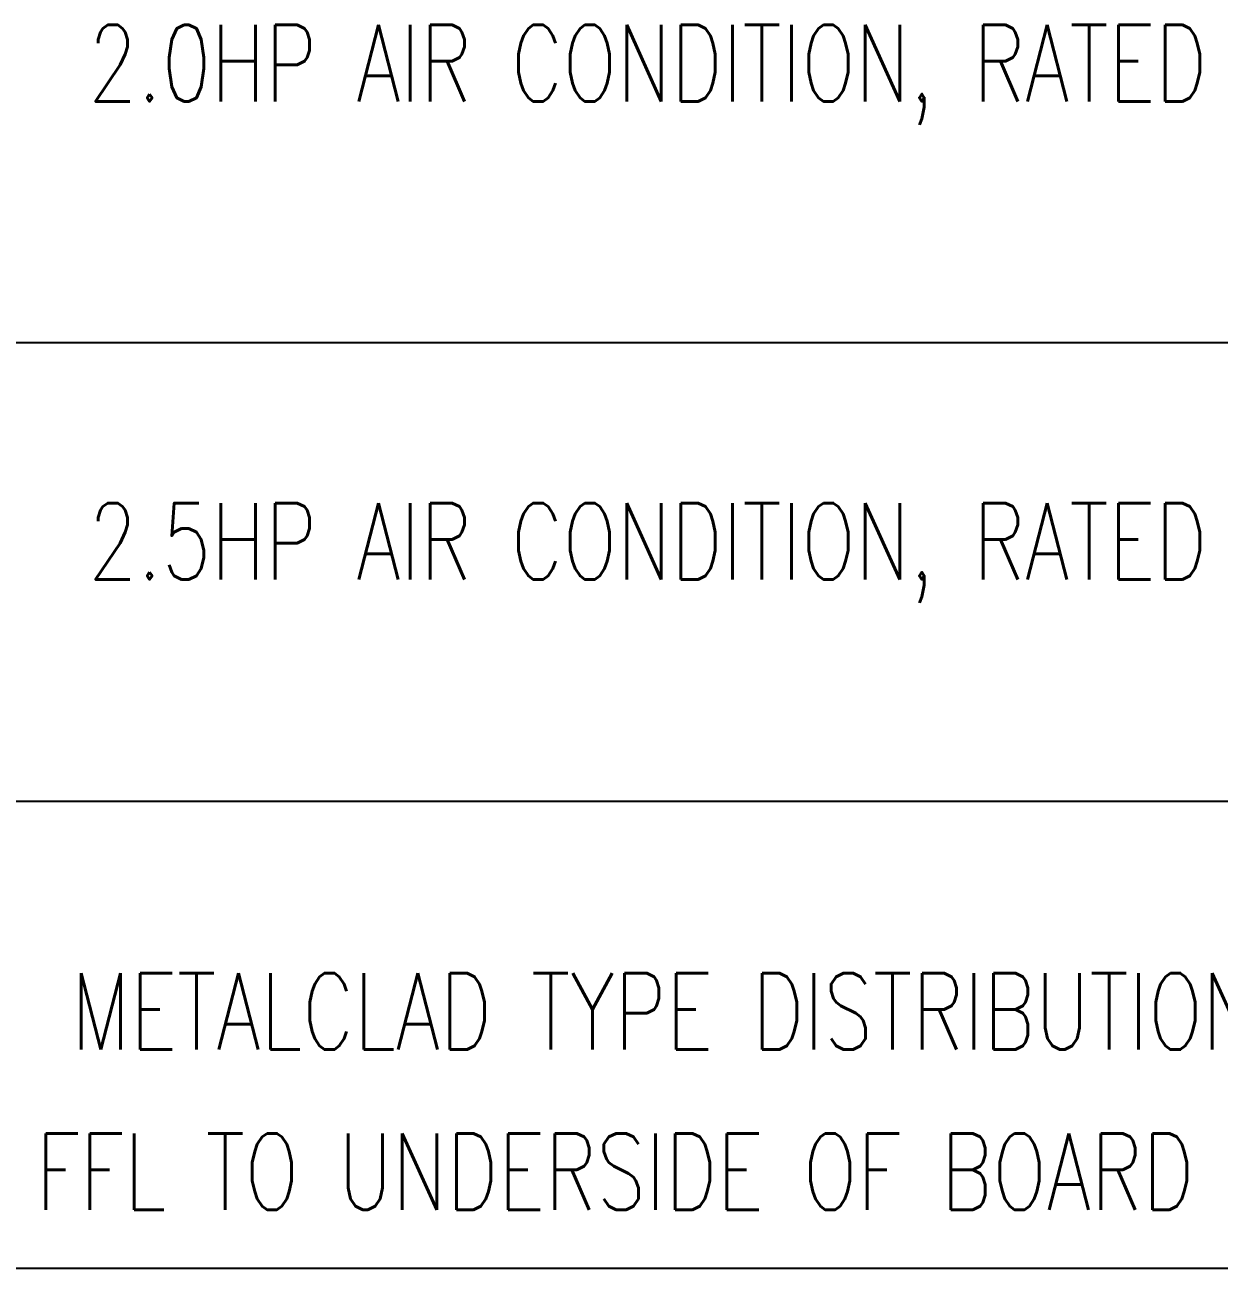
# Model space of a CAD drawing. Header units: inches. Extents: x 16928 to 514628, y -1471 to 241387.
# Drawn here: x 85065 to 88187, y 10235 to 13486 of the extents above; entities that cross this region are included whole.
import ezdxf

# ---------------------------------------------------------------- set-up
doc = ezdxf.new("R2010")
doc.units = ezdxf.units.IN
doc.header["$MEASUREMENT"] = 0
doc.layers.add('ELECT', color=6, linetype='Continuous')
doc.styles.add('ROMANS', font='ROMANS', dxfattribs={"width": 0.7})

msp = doc.modelspace()

# ---------------------------------------------------------------- linework, layer by layer
for p, q in [((82739.5, 12654.9), (95549.1, 12654.9)), ((82739.5, 11456), (95549.1, 11456)), ((82739.5, 10234.6), (95549.1, 10234.6))]:
    msp.add_line(p, q)

# ---------------------------------------------------------------- texts
at = {"layer": 'ELECT', "color": 7, "style": 'ROMANS', "width": 0.75}
for s, p in [('2.0HP AIR CONDITION, RATED INPUT CAPACITY 1730 W ', (85230.4, 13285.5)), ('2.5HP AIR CONDITION, RATED INPUT CAPACITY 2186 W ', (85230.4, 12035.3)), ('METALCLAD TYPE DISTRIBUTION BOARD MTD AT 1800MM HIGH FROM ', (85186.1, 10806.1)), ('FFL TO UNDERSIDE OF BOARD', (85093.7, 10387.1))]:
    msp.add_text(s, height=200, dxfattribs=at).set_placement(p)

doc.saveas('drawing.dxf')
